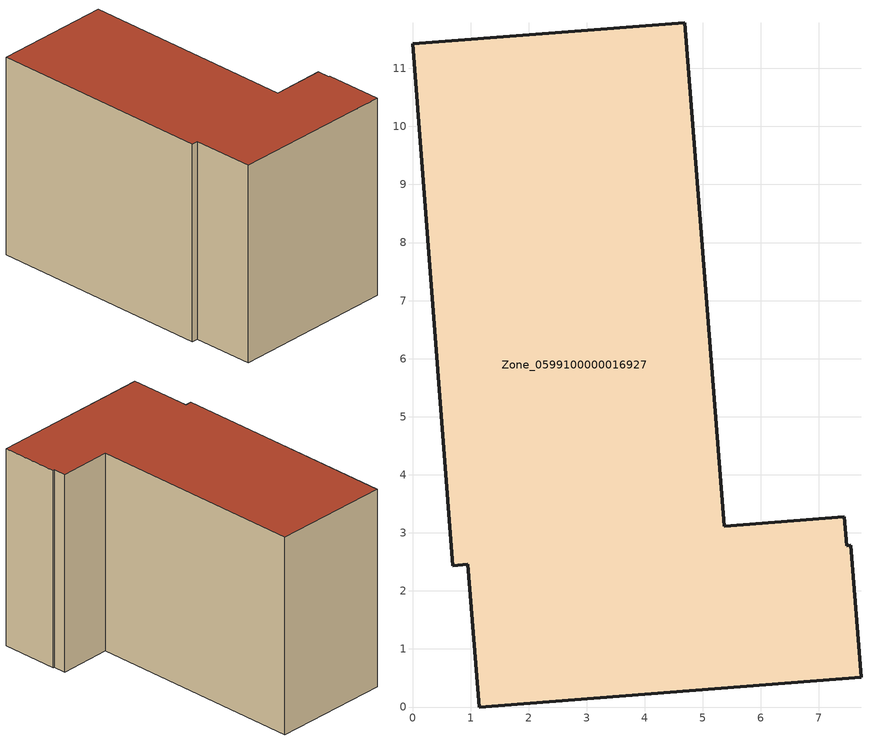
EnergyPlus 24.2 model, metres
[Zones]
Zone_0599100000016927
 floor ground (C_G): 0.69,2.43 0,11.42 4.69,11.78 5.37,3.12 7.44,3.28 7.48,2.78 7.55,2.78 7.72,0.51 1.15,0 0.95,2.46 z0
 wall outside (C_F): 0,11.42 0.69,2.43 0.95,2.46 1.15,0 7.72,0.51 7.55,2.78 7.48,2.78 7.44,3.28 5.37,3.12 4.69,11.78 0,11.42 z0:7.99
 roof outside (C_R): 7.72,0.51 7.55,2.78 7.48,2.78 7.44,3.28 5.37,3.12 4.69,11.78 0,11.42 0.69,2.43 0.95,2.46 1.15,0 z7.99
[BUILDING]
Pand.0599100000016927: North Axis=0; Terrain=City; Loads Convergence Tolerance Value=0.04; Temperature Convergence Tolerance Value=0.4; Solar Distribution=FullExterior; Maximum Number of Warmup Days=25; Minimum Number of Warmup Days=1
[Site:Location]
Rotterdam.The.Hague.AP_ZH_NLD Design_Conditions: Latitude=51.96; Longitude=4.45; Time Zone=1; Elevation=-4.5
[SITE:GROUNDTEMPERATURE:BUILDINGSURFACE]
18, 18, 18, 18, 18, 18, 18, 18, 18, 18, 18, 18
[MATERIAL] Thermal Absorptance=0.9; Solar Absorptance=0.7; Visible Absorptance=0.7
Name | Roughness | Thickness | Conductivity | Density | Specific Heat
G.TC.1946-1964 | MediumSmooth | 0.15 | 1 | 540 | 1210
F.TC.1946-1964 | Rough | 0.3 | 0.857143 | 1920 | 840
R.TC.1946-1964 | MediumRough | 0.2 | 0.235294 | 1500 | 1000
[CONSTRUCTION]
C_G: G.TC.1946-1964
C_F: F.TC.1946-1964
C_R: R.TC.1946-1964
[ZONE]
Zone_0599100000016927: Type=1; Multiplier=1; Ceiling Height=Autocalculate; Volume=Autocalculate; Floor Area=autocalculate; Part of Total Floor Area=Yes
[ZONEINFILTRATION:DESIGNFLOWRATE]
Infil_Zone_0599100000016927: Zone or ZoneList or Space or SpaceList=Zone_0599100000016927; Schedule=AlwaysOn; Design Flow Rate Calculation Method=Flow/Area; Flow Rate per Floor Area=0.003; Constant Term Coefficient=1; Temperature Term Coefficient=0; Velocity Term Coefficient=0; Velocity Squared Term Coefficient=0
[HVACTEMPLATE:ZONE:IDEALLOADSAIRSYSTEM]
Zone_0599100000016927: Maximum Heating Supply Air Temperature=50; Minimum Cooling Supply Air Temperature=13; Maximum Heating Supply Air Humidity Ratio=0.0156; Minimum Cooling Supply Air Humidity Ratio=0.0077; Heating Limit=NoLimit; Cooling Limit=NoLimit; Dehumidification Control Type=ConstantSensibleHeatRatio; Cooling Sensible Heat Ratio=0.7; Dehumidification Setpoint=60; Humidification Control Type=None; Humidification Setpoint=30; Outdoor Air Method=None; Outdoor Air Flow Rate per Person=0.00944; Outdoor Air Flow Rate per Zone Floor Area=0; Outdoor Air Flow Rate per Zone=0; Demand Controlled Ventilation Type=None; Outdoor Air Economizer Type=NoEconomizer; Heat Recovery Type=None; Sensible Heat Recovery Effectiveness=0.7; Latent Heat Recovery Effectiveness=0.65
[ZONECONTROL:THERMOSTAT]
ThermostatControl_Zone_0599100000016927: Zone or ZoneList=Zone_0599100000016927; Control Type Schedule=DualSetpointControlType; Control 1=Thermostat_Zone_0599100000016927; Temperature Difference Between Cutout And Setpoint=0
[THERMOSTATSETPOINT:DUALSETPOINT]
Thermostat_Zone_0599100000016927: Heating Setpoint Temperature Schedule=HeatingSetpoint_Zone_0599100000016927; Cooling Setpoint Temperature Schedule=CoolingSetpoint_Zone_0599100000016927
[SCHEDULE:COMPACT]
HeatingSetpoint_Zone_0599100000016927: Through: 12/31, For: AllDays, Until: 24:00, 21
CoolingSetpoint_Zone_0599100000016927: Through: 12/31, For: AllDays, Until: 24:00, 24
DualSetpointControlType: Through: 12/31, For: AllDays, Until: 24:00, 4
AlwaysOn: Through: 12/31, For: AllDays, Until: 24:00, 1
